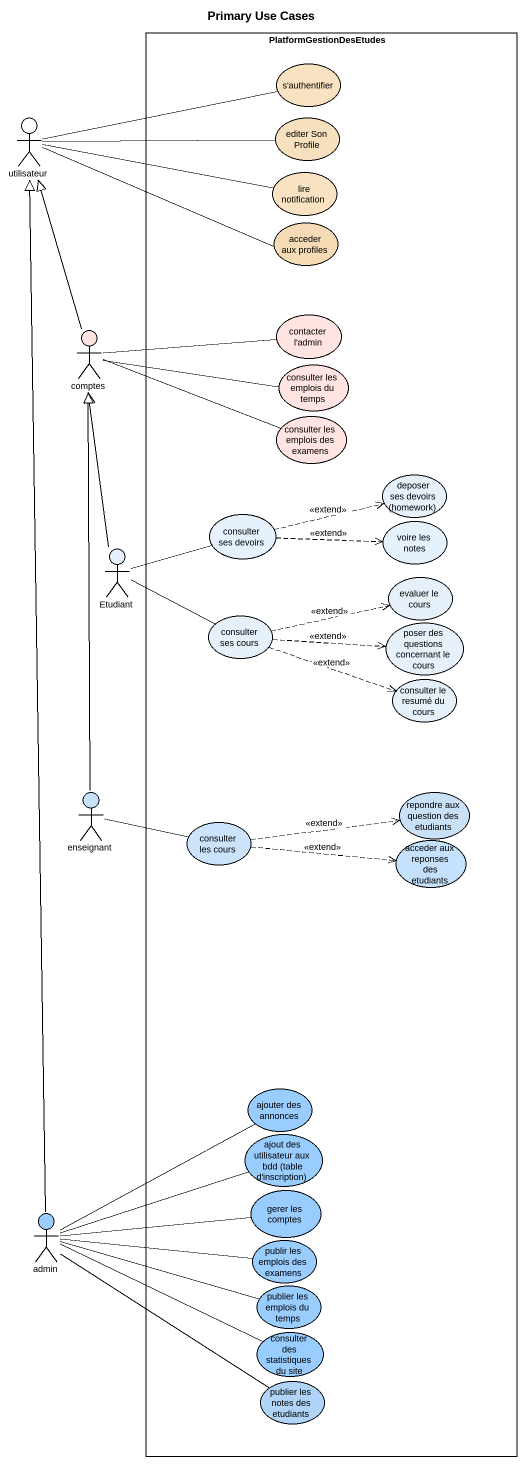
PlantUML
@startuml
title Primary Use Cases
rectangle PlatformGestionDesEtudes {
  usecase "s'authentifier" as s_authentifier #F8E2C1
  usecase "editer Son Profile" as editer_Son_Profile #F7E0BE
  usecase "lire notification" as lire_notification #F8E2C1
  usecase "acceder aux profiles" as acceder_aux_profiles #F5DBB5
  usecase "contacter l'admin" as contacter_l_admin #FFE4E1
  usecase "consulter les emplois du temps" as consulter_les_emplois_du #FFE4E1
  usecase "consulter les emplois des examens" as consulter_les_emplois_des #FFE4E1
  usecase "deposer ses devoirs (homework)" as deposer_ses_devoirs_homework
  usecase "consulter ses devoirs" as consulter_ses_devoirs #E5F2FE
  usecase "voire les notes" as voire_les_notes #E5F2FE
  usecase "evaluer le cours" as evaluer_le_cours
  usecase "consulter ses cours" as consulter_ses_cours
  usecase "poser des questions concernant le cours" as poser_des_questions
  usecase "consulter le resumé du cours" as consulter_le_resumé_du_cours
  usecase "repondre aux question des etudiants" as repondre_aux_question_des #C9E1F7
  usecase "consulter les cours" as consulter_les_cours #CBE4FC
  usecase "acceder aux reponses des etudiants" as acceder_aux_reponses_des #C5E1FC
  usecase "ajouter des annonces" as ajouter_des_annonces #99CCFF
  usecase "ajout des utilisateur aux bdd (table d'inscription)" as ajout_des_utilisateur_aux #99CCFF
  usecase "gerer les comptes" as gerer_les_comptes #99CCFF
  usecase "publir les emplois des examens" as publir_les_emplois_des #99CCFF
  usecase "publier les emplois du temps" as publier_les_emplois_du_temps #99CCFF
  usecase "consulter des statistiques du site" as consulter_des_statistiques #99CCFF
  usecase "publier les notes des etudiants" as publier_les_notes_des #AFD4F7
}
actor utilisateur
actor comptes #FFE4E1
actor Etudiant #E5F2FE
actor enseignant #C7E1FA
actor admin #99CCFF
utilisateur -right- s_authentifier
utilisateur -right- editer_Son_Profile
utilisateur -right- lire_notification
utilisateur -right- acceder_aux_profiles
comptes -up-|> utilisateur
comptes -right- contacter_l_admin
comptes -right- consulter_les_emplois_du
comptes -right- consulter_les_emplois_des
consulter_ses_devoirs .right.> deposer_ses_devoirs_homework : <<extend>>
consulter_ses_devoirs .right.> voire_les_notes : <<extend>>
Etudiant -up-|> comptes
Etudiant -right- consulter_ses_devoirs
Etudiant -right- consulter_ses_cours
consulter_ses_cours .right.> evaluer_le_cours : <<extend>>
consulter_ses_cours .right.> poser_des_questions : <<extend>>
consulter_ses_cours .right.> consulter_le_resumé_du_cours : <<extend>>
enseignant -up-|> comptes
enseignant -right- consulter_les_cours
consulter_les_cours .right.> repondre_aux_question_des : <<extend>>
consulter_les_cours .right.> acceder_aux_reponses_des : <<extend>>
admin -up-|> utilisateur
admin -up- ajouter_des_annonces
admin -right- ajout_des_utilisateur_aux
admin -right- gerer_les_comptes
admin -right- publir_les_emplois_des
admin -right- publier_les_emplois_du_temps
admin -right- consulter_des_statistiques
admin -- publier_les_notes_des
@enduml
